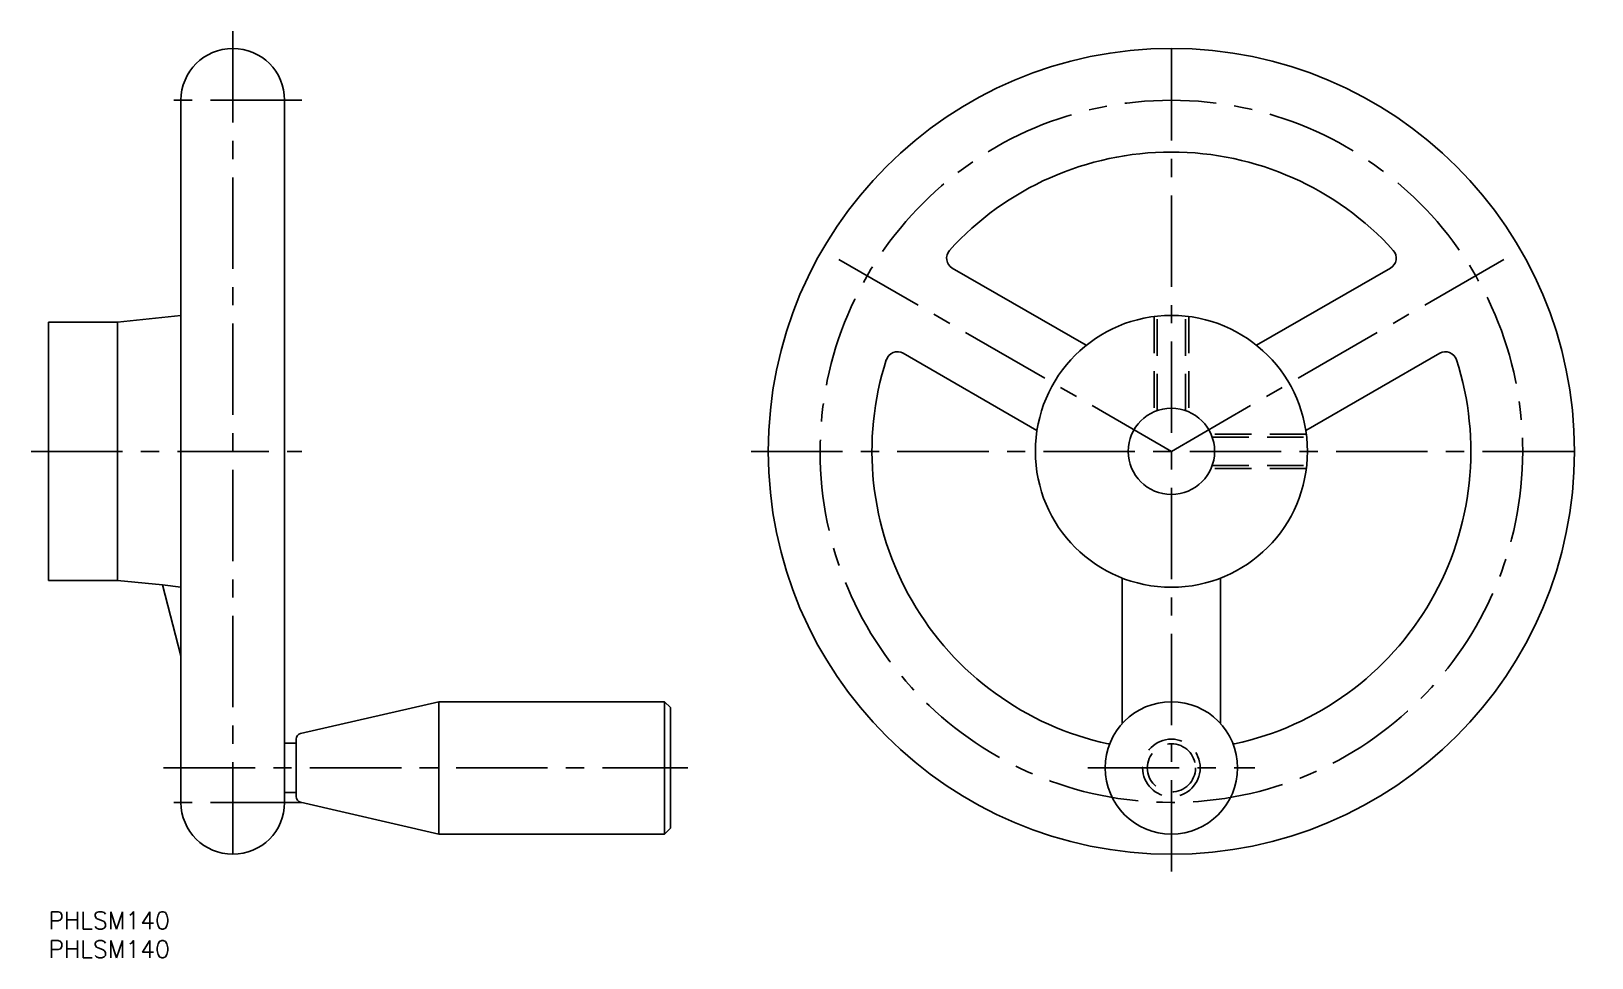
# Model space of a CAD drawing. Extents: x -3 to 268, y -8 to 153.
import ezdxf

# ---------------------------------------------------------------- set-up
doc = ezdxf.new("R2010")
doc.units = 0
doc.header["$LTSCALE"] = 0.5
doc.linetypes.add('CENTER', pattern=[50.8, 31.75, -6.35, 6.35, -6.35])
doc.linetypes.add('DASHED', pattern=[19.05, 12.7, -6.35])
for name, color, linetype in [('MSM_CENTER', 1, 'CENTER'), ('MSM_CONTINUOUS', 7, 'CONTINUOUS'), ('MSM_DASHED', 4, 'DASHED'), ('MSM_PART_NUMBER', 7, 'CONTINUOUS')]:
    doc.layers.add(name, color=color, linetype=linetype)
doc.styles.get("Standard").update_dxf_attribs({"font": 'txt.shx', "height": 3, "bigfont": 'bigfont.shx'})

# ---------------------------------------------------------------- blocks, each defined once
blk = doc.blocks.new('*U4')
at = {"layer": 'MSM_PART_NUMBER'}
blk.add_text('PHLSM140', height=3, dxfattribs=at).set_placement((0, -3))
blk = doc.blocks.new('*U5')
at = {"layer": 'MSM_PART_NUMBER'}
blk.add_text('PHLSM140', height=3, dxfattribs=at).set_placement((0, -8))

msp = doc.modelspace()

# ---------------------------------------------------------------- linework, layer by layer
at = {"layer": 'MSM_CENTER'}
for p, q in [((32, 153), (32, 7)), ((195, 7), (195, 153)), ((44, 141), (20, 141)), ((195, 80), (134.38, 115)), ((195, 80), (255.62, 115)), ((-3, 80), (44, 80)), ((122, 80), (268, 80)), ((20, 25), (111, 25)), ((180.5, 25), (209.5, 25)), ((44, 19), (20, 19))]:
    msp.add_line(p, q, dxfattribs=at)
msp.add_circle((195, 80), 61, dxfattribs=at)
at = {"layer": 'MSM_CONTINUOUS'}
for p, q in [((23, 19), (23, 141)), ((41, 141), (41, 19)), ((156.95, 111.84), (180.2, 98.42)), ((209.8, 98.42), (233.05, 111.84)), ((12, 102.45), (23, 103.62)), ((0, 57.55), (0, 102.45)), ((0, 102.45), (12, 102.45)), ((12, 57.55), (12, 102.45)), ((171.65, 83.61), (148.4, 97.03)), ((241.6, 97.03), (218.35, 83.61)), ((12, 57.55), (0, 57.55)), ((19.8, 56.78), (12, 57.55)), ((186.45, 32.69), (186.45, 57.98)), ((203.55, 57.98), (203.55, 32.69)), ((23, 44.49), (19.8, 56.78)), ((19.8, 56.78), (23, 56.38)), ((43.78, 30.97), (67.8, 36.5)), ((67.8, 36.5), (107, 36.5)), ((67.8, 36.5), (67.8, 13.5)), ((107, 36.5), (107, 13.5)), ((107, 36.5), (108, 35.5)), ((108, 35.5), (108, 14.5)), ((43, 20), (43, 30)), ((41, 29.3), (43, 29.3)), ((43, 20.7), (41, 20.7)), ((67.8, 13.5), (43.78, 19.03)), ((108, 14.5), (107, 13.5)), ((107, 13.5), (67.8, 13.5))]:
    msp.add_line(p, q, dxfattribs=at)
for centre, radius in [((195, 80), 70), ((195, 80), 23.62), ((195, 80), 7.5), ((195, 25), 11.5)]:
    msp.add_circle(centre, radius, dxfattribs=at)
for centre, radius, start, end in [((32, 141), 9, 0, 180), ((195, 80), 52, 42.181, 137.819), ((157.95, 113.57), 2, 137.819, 240), ((232.05, 113.57), 2, 300, 42.181), ((195, 80), 52, 162.181, 257.819), ((147.4, 95.3), 2, 60, 162.181), ((195, 80), 52, 282.181, 17.819), ((242.6, 95.3), 2, 17.819, 120), ((44, 30), 1, 102.9525, 180), ((184.45, 31.13), 2, 257.819, 264.7992), ((205.55, 31.13), 2, 275.2008, 282.181), ((32, 19), 9, 180, 0), ((44, 20), 1, 180, 257.0475)]:
    msp.add_arc(centre, radius, start, end, dxfattribs=at)
at = {"layer": 'MSM_DASHED'}
for p, q in [((192, 103.43), (192, 86.87)), ((192.54, 87.09), (192.54, 103.5)), ((197.46, 87.09), (197.46, 103.5)), ((198, 103.43), (198, 86.87)), ((218.43, 83), (201.87, 83)), ((202.09, 82.46), (218.5, 82.46)), ((218.43, 77), (201.87, 77)), ((202.09, 77.54), (218.5, 77.54))]:
    msp.add_line(p, q, dxfattribs=at)
for radius in [5, 4.19]:
    msp.add_circle((195, 25), radius, dxfattribs=at)

# ---------------------------------------------------------------- block references
at = {"layer": 'MSM_CONTINUOUS'}
for name in ['*U4', '*U5']:
    msp.add_blockref(name, (0, 0), dxfattribs=at)

doc.saveas('drawing.dxf')
